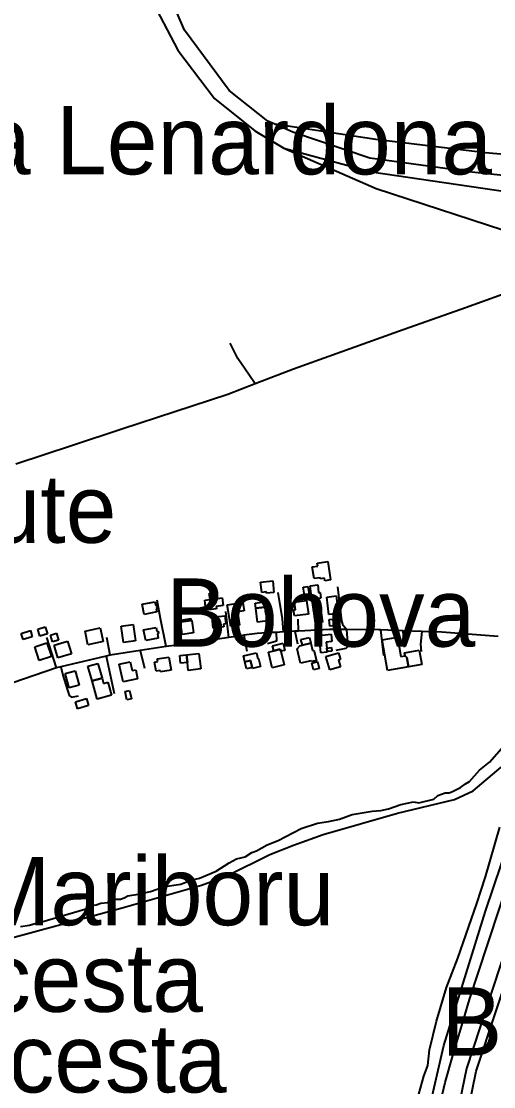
# Model space of a CAD drawing. Extents: x -8864 to 13231, y -7697 to 8949.
# Drawn here: x -3118 to -2688, y 2850 to 3819 of the extents above; entities that cross this region are included whole.
import ezdxf

# ---------------------------------------------------------------- set-up
doc = ezdxf.new("R2010")
doc.units = 0
for name, color, linetype in [('OSM_BUILDING_BARN', 9, 'CONTINUOUS'), ('OSM_BUILDING_GARAGE', 9, 'CONTINUOUS'), ('OSM_BUILDING_HOUSE', 9, 'CONTINUOUS'), ('OSM_BUILDING_ROOF', 9, 'CONTINUOUS'), ('OSM_BUILDING_YES', 9, 'CONTINUOUS'), ('OSM_HIGHWAY_PROPOSED', 8, 'CONTINUOUS'), ('OSM_HIGHWAY_RESIDENTIAL', 8, 'CONTINUOUS'), ('OSM_HIGHWAY_SECONDARY', 8, 'CONTINUOUS'), ('OSM_HIGHWAY_SERVICE', 8, 'CONTINUOUS'), ('OSM_HIGHWAY_TRACK', 8, 'CONTINUOUS'), ('OSM_HIGHWAY_UNCLASSIFIED', 8, 'CONTINUOUS'), ('OSM_LABELS', 8, 'CONTINUOUS'), ('OSM_WATERWAY_STREAM', 4, 'CONTINUOUS')]:
    doc.layers.add(name, color=color, linetype=linetype)

msp = doc.modelspace()

# ---------------------------------------------------------------- linework, layer by layer
at = {"layer": 'OSM_BUILDING_BARN'}
for p, q in [((-2951.32498, 3292.237149), (-2946.439834, 3292.848721)), ((-2950.191748, 3283.141404), (-2951.32498, 3292.237149)), ((-2946.439834, 3292.848721), (-2945.306602, 3283.741857)), ((-2905.475051, 3289.657427), (-2899.586842, 3290.380194)), ((-2904.885465, 3284.920523), (-2905.475051, 3289.657427)), ((-2896.692508, 3285.932397), (-2904.885465, 3284.920523)), ((-2899.732325, 3291.55886), (-2894.586842, 3292.192671)), ((-2899.586842, 3290.380194), (-2899.732325, 3291.55886)), ((-2893.85943, 3286.288221), (-2896.692508, 3285.932397)), ((-2894.586842, 3292.192671), (-2893.85943, 3286.288221)), ((-2945.306602, 3283.741857), (-2950.191748, 3283.141404))]:
    msp.add_line(p, q, dxfattribs=at)
at = {"layer": 'OSM_BUILDING_GARAGE'}
for p, q in [((-3103.170326, 3265.872832), (-3096.462821, 3267.974416)), ((-3101.202485, 3259.634797), (-3103.170326, 3265.872832)), ((-3096.462821, 3267.974416), (-3094.49498, 3261.736381)), ((-2837.894646, 3274.735068), (-2831.730786, 3275.090891)), ((-2837.534768, 3268.508152), (-2837.894646, 3274.735068)), ((-2831.370908, 3268.875095), (-2837.534768, 3268.508152)), ((-2831.730786, 3275.090891), (-2831.370908, 3268.875095)), ((-3094.49498, 3261.736381), (-3101.202485, 3259.634797)), ((-3091.69253, 3260.524356), (-3086.095286, 3262.158921)), ((-3089.854857, 3254.275201), (-3091.69253, 3260.524356)), ((-3086.095286, 3262.158921), (-3084.257613, 3255.920886)), ((-2863.7752, 3256.532458), (-2856.087603, 3258.433891)), ((-2862.450544, 3251.195102), (-2863.7752, 3256.532458)), ((-2856.087603, 3258.433891), (-2854.762948, 3253.096535)), ((-3084.257613, 3255.920886), (-3089.854857, 3254.275201)), ((-2889.548556, 3250.772561), (-2879.900776, 3253.063176)), ((-2888.445953, 3246.146852), (-2889.548556, 3250.772561)), ((-2882.534773, 3247.547908), (-2888.445953, 3246.146852)), ((-2882.098326, 3245.713192), (-2882.534773, 3247.547908)), ((-2878.361725, 3246.602751), (-2882.098326, 3245.713192)), ((-2879.900776, 3253.063176), (-2878.361725, 3246.602751)), ((-2854.762948, 3253.096535), (-2862.450544, 3251.195102)), ((-2853.913024, 3235.082957), (-2848.576117, 3236.406176)), ((-2852.373973, 3228.856041), (-2853.913024, 3235.082957)), ((-2847.037066, 3230.179261), (-2852.373973, 3228.856041)), ((-2848.576117, 3236.406176), (-2847.037066, 3230.179261))]:
    msp.add_line(p, q, dxfattribs=at)
at = {"layer": 'OSM_BUILDING_HOUSE'}
for p, q in [((-2848.890053, 3326.018168), (-2839.34947, 3327.50818)), ((-2848.461262, 3323.282773), (-2848.890053, 3326.018168)), ((-2839.34947, 3327.50818), (-2836.72313, 3310.684387)), ((-2853.400007, 3322.515528), (-2848.461262, 3323.282773)), ((-2851.730788, 3311.818576), (-2853.400007, 3322.515528)), ((-2900.383167, 3308.705118), (-2889.441359, 3309.883784)), ((-2899.36479, 3299.320266), (-2900.383167, 3308.705118)), ((-2889.441359, 3309.883784), (-2888.292814, 3299.23131)), ((-2846.064631, 3312.708135), (-2851.730788, 3311.818576)), ((-2845.888521, 3311.551708), (-2846.064631, 3312.708135)), ((-2842.251461, 3312.118802), (-2845.888521, 3311.551708)), ((-2841.906897, 3309.872664), (-2842.251461, 3312.118802)), ((-2836.72313, 3310.684387), (-2841.906897, 3309.872664)), ((-2895.061574, 3299.787285), (-2899.36479, 3299.320266)), ((-2894.923748, 3298.508543), (-2895.061574, 3299.787285)), ((-2888.292814, 3299.23131), (-2894.923748, 3298.508543)), ((-2840.260649, 3295.105978), (-2831.677187, 3296.206808)), ((-2838.200924, 3279.093909), (-2840.260649, 3295.105978)), ((-2831.677187, 3296.206808), (-2829.62512, 3280.194739)), ((-3008.155001, 3288.645553), (-2996.547037, 3290.802735)), ((-3006.424526, 3279.338538), (-3008.155001, 3288.645553)), ((-2996.547037, 3290.802735), (-2995.896194, 3287.288975)), ((-2995.896194, 3287.288975), (-2994.962044, 3287.455767)), ((-2994.962044, 3287.455767), (-2994.494969, 3284.942762)), ((-2930.727734, 3288.022861), (-2916.646569, 3290.213401)), ((-2927.641976, 3268.219045), (-2930.727734, 3288.022861)), ((-2916.646569, 3290.213401), (-2915.475052, 3282.685505)), ((-2904.885465, 3284.920523), (-2896.692508, 3285.932397)), ((-2896.692508, 3285.932397), (-2895.957439, 3279.994588)), ((-2869.839519, 3290.446911), (-2858.530176, 3291.903564)), ((-2869.755292, 3289.824219), (-2869.839519, 3290.446911)), ((-2868.935997, 3283.45275), (-2869.755292, 3289.824219)), ((-2858.530176, 3291.903564), (-2856.945184, 3279.605405)), ((-2853.300467, 3290.180043), (-2846.7997, 3291.102961)), ((-2850.628185, 3271.39922), (-2853.300467, 3290.180043)), ((-2846.7997, 3291.102961), (-2844.127418, 3272.322138)), ((-2994.816562, 3281.495719), (-3006.424526, 3279.338538)), ((-2994.494969, 3284.942762), (-2995.429119, 3284.77597)), ((-2995.429119, 3284.77597), (-2994.816562, 3281.495719)), ((-2944.586847, 3276.792174), (-2932.932941, 3278.070915)), ((-2943.484244, 3266.806869), (-2944.586847, 3276.792174)), ((-2932.932941, 3278.070915), (-2932.105988, 3270.587497)), ((-2915.475052, 3282.685505), (-2921.531715, 3281.740348)), ((-2921.531715, 3281.740348), (-2919.617472, 3269.464428)), ((-2903.315786, 3272.222062), (-2904.885465, 3284.920523)), ((-2895.957439, 3279.994588), (-2895.007975, 3280.116902)), ((-2895.007975, 3280.116902), (-2894.173366, 3273.356251)), ((-2870.360193, 3283.274838), (-2868.935997, 3283.45275)), ((-2869.678723, 3277.97084), (-2870.360193, 3283.274838)), ((-2856.945184, 3279.605405), (-2869.678723, 3277.97084)), ((-2829.62512, 3280.194739), (-2838.200924, 3279.093909)), ((-3060.214731, 3264.004757), (-3046.455159, 3266.940303)), ((-3046.455159, 3266.940303), (-3043.828818, 3254.597666)), ((-3027.251481, 3268.730542), (-3016.363272, 3270.231673)), ((-3025.199414, 3253.85266), (-3027.251481, 3268.730542)), ((-3016.363272, 3270.231673), (-3014.311204, 3255.353792)), ((-3006.868631, 3265.339096), (-2995.467404, 3267.496278)), ((-2995.467404, 3267.496278), (-2994.793591, 3263.93804)), ((-2973.438305, 3272.344377), (-2972.848719, 3272.444452)), ((-2971.715487, 3260.935777), (-2973.438305, 3272.344377)), ((-2972.848719, 3272.444452), (-2963.637385, 3273.745433)), ((-2963.637385, 3273.745433), (-2963.109055, 3273.834389)), ((-2963.109055, 3273.834389), (-2961.424521, 3262.492506)), ((-2933.913033, 3267.852102), (-2943.484244, 3266.806869)), ((-2932.105988, 3270.587497), (-2934.196341, 3270.353988)), ((-2934.196341, 3270.353988), (-2933.913033, 3267.852102)), ((-2919.617472, 3269.464428), (-2927.641976, 3268.219045)), ((-2894.173366, 3273.356251), (-2903.315786, 3272.222062)), ((-2844.127418, 3272.322138), (-2850.628185, 3271.39922)), ((-3057.588391, 3251.67324), (-3060.214731, 3264.004757)), ((-3005.015644, 3255.565062), (-3006.868631, 3265.339096)), ((-2993.622075, 3257.722244), (-3005.015644, 3255.565062)), ((-2994.793591, 3263.93804), (-2993.790528, 3264.127072)), ((-2993.346424, 3261.814217), (-2994.357144, 3261.625186)), ((-2994.357144, 3261.625186), (-2993.622075, 3257.722244)), ((-2993.790528, 3264.127072), (-2993.346424, 3261.814217)), ((-2961.424521, 3262.492506), (-2971.715487, 3260.935777)), ((-2789.83951, 3256.209993), (-2775.949769, 3258.611803)), ((-2785.007963, 3228.288947), (-2789.83951, 3256.209993)), ((-2775.949769, 3258.611803), (-2772.894639, 3240.93181)), ((-3105.91152, 3249.894121), (-3094.862515, 3253.552434)), ((-3101.799728, 3237.484767), (-3105.91152, 3249.894121)), ((-3094.862515, 3253.552434), (-3090.758379, 3241.131961)), ((-3088.400033, 3251.284058), (-3076.026372, 3254.975729)), ((-3084.992682, 3239.886578), (-3088.400033, 3251.284058)), ((-3076.026372, 3254.975729), (-3072.619021, 3243.578249)), ((-3043.828818, 3254.597666), (-3057.588391, 3251.67324)), ((-3014.311204, 3255.353792), (-3025.199414, 3253.85266)), ((-2888.445953, 3246.146852), (-2882.534773, 3247.547908)), ((-2882.534773, 3247.547908), (-2882.098326, 3245.713192)), ((-2867.259121, 3248.070524), (-2864.724664, 3250.628008)), ((-2863.981938, 3234.827208), (-2867.259121, 3248.070524)), ((-2864.724664, 3250.628008), (-2862.450544, 3251.195102)), ((-2862.450544, 3251.195102), (-2854.762948, 3253.096535)), ((-2854.762948, 3253.096535), (-2853.147327, 3246.558273)), ((-2853.147327, 3246.558273), (-2851.906898, 3246.869619)), ((-2851.906898, 3246.869619), (-2849.571523, 3237.440289)), ((-2769.357119, 3244.44557), (-2755.995709, 3246.758424)), ((-2755.995709, 3246.758424), (-2753.736903, 3233.69302)), ((-3090.758379, 3241.131961), (-3101.799728, 3237.484767)), ((-3072.619021, 3243.578249), (-3084.992682, 3239.886578)), ((-2994.471998, 3238.774628), (-2983.95898, 3240.542628)), ((-2994.058522, 3236.32834), (-2994.471998, 3238.774628)), ((-2983.95898, 3240.542628), (-2981.945198, 3228.555815)), ((-2967.89466, 3242.555256), (-2956.524062, 3243.878476)), ((-2967.098335, 3235.683409), (-2967.89466, 3242.555256)), ((-2956.524062, 3243.878476), (-2954.88547, 3229.712242)), ((-2893.193274, 3245.023783), (-2888.445953, 3246.146852)), ((-2889.801236, 3230.757474), (-2893.193274, 3245.023783)), ((-2882.098326, 3245.713192), (-2879.142736, 3233.281599)), ((-2854.318844, 3237.20678), (-2863.981938, 3234.827208)), ((-2854.104448, 3236.31722), (-2854.318844, 3237.20678)), ((-2849.571523, 3237.440289), (-2854.104448, 3236.31722)), ((-2841.079945, 3241.020766), (-2829.609806, 3244.389972)), ((-2837.481169, 3228.811563), (-2841.079945, 3241.020766)), ((-2829.609806, 3244.389972), (-2827.802761, 3238.252012)), ((-2827.802761, 3238.252012), (-2829.441352, 3237.762755)), ((-2829.441352, 3237.762755), (-2827.649622, 3231.702631)), ((-2772.894639, 3240.93181), (-2768.867073, 3241.632338)), ((-2768.867073, 3241.632338), (-2769.357119, 3244.44557)), ((-2767.243796, 3240.042251), (-2768.867073, 3241.632338)), ((-2768.867073, 3241.632338), (-2767.243796, 3240.042251)), ((-2765.766001, 3231.613675), (-2767.243796, 3240.042251)), ((-2767.243796, 3240.042251), (-2765.766001, 3231.613675)), ((-3078.285177, 3225.575791), (-3069.303553, 3228.088796)), ((-3069.303553, 3228.088796), (-3065.651179, 3215.045631)), ((-3057.580734, 3232.136291), (-3048.415343, 3234.704894)), ((-3053.821163, 3218.737303), (-3057.580734, 3232.136291)), ((-3048.415343, 3234.704894), (-3044.648114, 3221.305905)), ((-3028.99727, 3234.037725), (-3019.050868, 3236.250504)), ((-3025.406152, 3217.881102), (-3028.99727, 3234.037725)), ((-3019.050868, 3236.250504), (-3017.243823, 3228.133274)), ((-3017.243823, 3228.133274), (-3014.104466, 3228.822682)), ((-3014.104466, 3228.822682), (-3012.312735, 3220.783289)), ((-2996.991141, 3235.839082), (-2994.058522, 3236.32834)), ((-2995.612887, 3227.621777), (-2996.991141, 3235.839082)), ((-2991.730804, 3228.266708), (-2995.612887, 3227.621777)), ((-2991.508751, 3226.943488), (-2991.730804, 3228.266708)), ((-2981.945198, 3228.555815), (-2991.508751, 3226.943488)), ((-2966.256069, 3228.400142), (-2967.098335, 3235.683409)), ((-2954.88547, 3229.712242), (-2966.256069, 3228.400142)), ((-2879.142736, 3233.281599), (-2889.801236, 3230.757474)), ((-2827.649622, 3231.702631), (-2837.481169, 3228.811563)), ((-2765.766001, 3231.613675), (-2785.007963, 3228.288947)), ((-2753.736903, 3233.69302), (-2765.766001, 3231.613675)), ((-3074.64046, 3212.543745), (-3078.285177, 3225.575791)), ((-3044.648114, 3221.305905), (-3053.821163, 3218.737303)), ((-3012.312735, 3220.783289), (-3025.406152, 3217.881102)), ((-3065.651179, 3215.045631), (-3074.64046, 3212.543745))]:
    msp.add_line(p, q, dxfattribs=at)
at = {"layer": 'OSM_BUILDING_ROOF'}
for p, q in [((-2840.222364, 3248.670977), (-2835.942119, 3249.126876)), ((-2839.885458, 3245.513041), (-2840.222364, 3248.670977)), ((-2835.942119, 3249.126876), (-2835.605212, 3245.96894)), ((-2835.605212, 3245.96894), (-2839.885458, 3245.513041))]:
    msp.add_line(p, q, dxfattribs=at)
at = {"layer": 'OSM_BUILDING_YES'}
for p, q in [((-2861.585307, 3303.934855), (-2857.458201, 3304.546427)), ((-2857.458201, 3304.546427), (-2856.378568, 3297.363235)), ((-2855.298936, 3305.36927), (-2848.499547, 3306.147634)), ((-2853.913024, 3293.204545), (-2855.298936, 3305.36927)), ((-2848.499547, 3306.147634), (-2847.703223, 3299.131235)), ((-2947.121304, 3298.319512), (-2942.841058, 3298.853247)), ((-2946.439834, 3292.848721), (-2947.121304, 3298.319512)), ((-2942.841058, 3298.853247), (-2942.159588, 3293.382457)), ((-2860.505674, 3296.751663), (-2861.585307, 3303.934855)), ((-2856.378568, 3297.363235), (-2860.505674, 3296.751663)), ((-2847.703223, 3299.131235), (-2846.217771, 3299.298027)), ((-2846.217771, 3299.298027), (-2845.635841, 3294.149702)), ((-2942.159588, 3293.382457), (-2946.439834, 3292.848721)), ((-2946.439834, 3292.848721), (-2942.159588, 3293.382457)), ((-2945.306602, 3283.741857), (-2946.439834, 3292.848721)), ((-2942.159588, 3293.382457), (-2935.291287, 3294.238658)), ((-2934.441364, 3287.366811), (-2940.94213, 3286.555088)), ((-2940.94213, 3286.555088), (-2940.666479, 3284.32007)), ((-2935.291287, 3294.238658), (-2934.441364, 3287.366811)), ((-2873.782858, 3289.312723), (-2869.755292, 3289.824219)), ((-2872.963562, 3282.941253), (-2873.782858, 3289.312723)), ((-2869.755292, 3289.824219), (-2868.935997, 3283.45275)), ((-2845.635841, 3294.149702), (-2853.913024, 3293.204545)), ((-2973.086085, 3274.101257), (-2963.859438, 3275.424476)), ((-2963.859438, 3275.424476), (-2963.637385, 3273.745433)), ((-2940.666479, 3284.32007), (-2945.306602, 3283.741857)), ((-2870.360193, 3283.274838), (-2872.963562, 3282.941253)), ((-2868.935997, 3283.45275), (-2870.360193, 3283.274838)), ((-2972.848719, 3272.444452), (-2973.086085, 3274.101257)), ((-2963.637385, 3273.745433), (-2972.848719, 3272.444452)), ((-3118.185641, 3262.058846), (-3109.862516, 3264.527373)), ((-3116.501108, 3256.376785), (-3118.185641, 3262.058846)), ((-3108.177983, 3258.845313), (-3116.501108, 3256.376785)), ((-3109.862516, 3264.527373), (-3108.177983, 3258.845313)), ((-2847.251461, 3260.21301), (-2836.370909, 3261.369437)), ((-2845.566928, 3244.323255), (-2847.251461, 3260.21301)), ((-2836.370909, 3261.369437), (-2835.658811, 3254.697742)), ((-2835.658811, 3254.697742), (-2840.804294, 3254.152887)), ((-2840.804294, 3254.152887), (-2840.222364, 3248.670977)), ((-2840.222364, 3248.670977), (-2839.885458, 3245.513041)), ((-2974.089148, 3241.843608), (-2967.89466, 3242.555256)), ((-2973.292823, 3234.960642), (-2974.089148, 3241.843608)), ((-2967.89466, 3242.555256), (-2967.098335, 3235.683409)), ((-2916.079953, 3241.632338), (-2904.234622, 3244.456689)), ((-2914.801239, 3236.261623), (-2916.079953, 3241.632338)), ((-2914.801239, 3236.261623), (-2909.533245, 3237.518126)), ((-2909.533245, 3237.518126), (-2914.801239, 3236.261623)), ((-2909.533245, 3237.518126), (-2907.971223, 3230.979864)), ((-2907.971223, 3230.979864), (-2909.533245, 3237.518126)), ((-2904.234622, 3244.456689), (-2902.917624, 3238.95254)), ((-2902.917624, 3238.95254), (-2902.205526, 3239.119333)), ((-2902.205526, 3239.119333), (-2900.490365, 3231.93614)), ((-2839.824202, 3244.934827), (-2845.566928, 3244.323255)), ((-2839.885458, 3245.513041), (-2839.824202, 3244.934827)), ((-2967.098335, 3235.683409), (-2973.292823, 3234.960642)), ((-2913.239218, 3229.723361), (-2914.801239, 3236.261623)), ((-2907.971223, 3230.979864), (-2913.239218, 3229.723361)), ((-2907.779799, 3230.19038), (-2907.971223, 3230.979864)), ((-2900.490365, 3231.93614), (-2907.779799, 3230.19038)), ((-3053.821163, 3218.737303), (-3044.648114, 3221.305905)), ((-3049.158069, 3202.158139), (-3053.821163, 3218.737303)), ((-3044.648114, 3221.305905), (-3043.308145, 3216.535643)), ((-3043.308145, 3216.535643), (-3039.456689, 3217.625353)), ((-3039.456689, 3217.625353), (-3036.141222, 3205.816452)), ((-3023.813502, 3209.1523), (-3019.609826, 3210.075218)), ((-3022.167254, 3201.713359), (-3023.813502, 3209.1523)), ((-3019.609826, 3210.075218), (-3017.971235, 3202.636277)), ((-3068.974304, 3199.667373), (-3058.966646, 3202.892026)), ((-3066.952864, 3193.307023), (-3068.974304, 3199.667373)), ((-3058.966646, 3202.892026), (-3056.922235, 3196.531676)), ((-3036.141222, 3205.816452), (-3049.158069, 3202.158139)), ((-3017.971235, 3202.636277), (-3022.167254, 3201.713359)), ((-3056.922235, 3196.531676), (-3066.952864, 3193.307023))]:
    msp.add_line(p, q, dxfattribs=at)
at = {"layer": 'OSM_HIGHWAY_PROPOSED'}
for p, q in [((-2969.747646, 3810.694614), (-2988.568475, 3854.483176)), ((-3002.381647, 3843.474878), (-2975.635855, 3792.59208)), ((-2929.173369, 3755.942232), (-2969.747646, 3810.694614)), ((-2975.635855, 3792.59208), (-2942.373983, 3748.481053)), ((-2893.752232, 3727.843274), (-2929.173369, 3755.942232)), ((-2942.373983, 3748.481053), (-2905.536307, 3719.125592)), ((-2887.351006, 3725.074521), (-2893.752232, 3727.843274)), ((-2870.965093, 3717.991404), (-2887.351006, 3725.074521)), ((-2795.628179, 3711.364186), (-2887.351006, 3725.074521)), ((-2905.536307, 3719.125592), (-2879.188678, 3703.324793)), ((-2800.949772, 3694.306884), (-2870.965093, 3717.991404)), ((-2879.188678, 3703.324793), (-2799.517919, 3681.775216)), ((-2879.188678, 3703.324793), (-2795.39847, 3666.56375)), ((-2695.827249, 3699.021549), (-2795.628179, 3711.364186)), ((-2708.12434, 3681.68626), (-2800.949772, 3694.306884)), ((-2621.66185, 3692.43881), (-2695.827249, 3699.021549)), ((-2799.517919, 3681.775216), (-2653.101364, 3660.359073)), ((-2648.154962, 3675.003445), (-2708.12434, 3681.68626)), ((-2795.39847, 3666.56375), (-2625.658788, 3611.222035))]:
    msp.add_line(p, q, dxfattribs=at)
at = {"layer": 'OSM_HIGHWAY_RESIDENTIAL'}
for p, q in [((-2929.211654, 3258.389413), (-2951.638915, 3254.95349)), ((-2918.522526, 3259.912784), (-2929.211654, 3258.389413)), ((-2915.574593, 3260.335325), (-2918.522526, 3259.912784)), ((-2903.599094, 3262.047727), (-2915.574593, 3260.335325)), ((-2891.15652, 3262.714896), (-2903.599094, 3262.047727)), ((-2886.416856, 3262.970644), (-2891.15652, 3262.714896)), ((-2879.563869, 3263.337588), (-2886.416856, 3262.970644)), ((-2869.288217, 3263.904682), (-2879.563869, 3263.337588)), ((-2866.026349, 3264.082594), (-2869.288217, 3263.904682)), ((-2837.611338, 3265.650442), (-2866.026349, 3264.082594)), ((-2822.228488, 3265.517008), (-2837.611338, 3265.650442)), ((-2792.710874, 3265.26126), (-2822.228488, 3265.517008)), ((-2791.470445, 3265.216782), (-2792.710874, 3265.26126)), ((-2771.033995, 3264.416178), (-2791.470445, 3265.216782)), ((-2753.706275, 3263.737889), (-2771.033995, 3264.416178)), ((-2735.528631, 3263.026242), (-2753.706275, 3263.737889)), ((-2684.272883, 3259.34569), (-2735.528631, 3263.026242)), ((-3010.130499, 3246.591632), (-3037.473534, 3242.099357)), ((-2986.508751, 3249.960838), (-3010.130499, 3246.591632)), ((-2976.233099, 3251.428611), (-2986.508751, 3249.960838)), ((-2975.260664, 3251.573164), (-2976.233099, 3251.428611)), ((-2951.638915, 3254.95349), (-2975.260664, 3251.573164)), ((-3040.926827, 3241.421068), (-3082.190232, 3231.647034)), ((-3037.473534, 3242.099357), (-3040.926827, 3241.421068)), ((-3086.164198, 3230.701877), (-3136.677221, 3213.522261)), ((-3082.190232, 3231.647034), (-3086.164198, 3230.701877))]:
    msp.add_line(p, q, dxfattribs=at)
at = {"layer": 'OSM_HIGHWAY_SECONDARY'}
for p, q in [((-2676.623571, 2977.2664), (-2713.032457, 2866.13819)), ((-2704.403054, 2863.769738), (-2667.978854, 2973.741521)), ((-2713.032457, 2866.13819), (-2731.11056, 2780.973996)), ((-2721.684832, 2779.450625), (-2704.403054, 2863.769738))]:
    msp.add_line(p, q, dxfattribs=at)
at = {"layer": 'OSM_HIGHWAY_SERVICE'}
for p, q in [((-2826.585303, 3273.567521), (-2830.145793, 3304.50195)), ((-2880.574589, 3275.34664), (-2884.426044, 3299.164593)), ((-2991.38624, 3275.646866), (-2994.510283, 3292.103715)), ((-2986.508751, 3249.960838), (-2991.38624, 3275.646866)), ((-2929.211654, 3258.389413), (-2932.083017, 3282.073933)), ((-2891.15652, 3262.714896), (-2891.937531, 3284.042083)), ((-2879.563869, 3263.337588), (-2880.574589, 3275.34664)), ((-2866.026349, 3264.082594), (-2866.133546, 3274.857382)), ((-2825.398473, 3269.219799), (-2826.585303, 3273.567521)), ((-2822.228488, 3265.517008), (-2825.398473, 3269.219799)), ((-3086.164198, 3230.701877), (-3094.82423, 3258.155904)), ((-3037.473534, 3242.099357), (-3040.444438, 3258.155904)), ((-2975.260664, 3251.573164), (-2978.246882, 3263.771248)), ((-2915.574593, 3260.335325), (-2913.101392, 3245.902223)), ((-2886.416856, 3262.970644), (-2886.011037, 3254.997968)), ((-2869.288217, 3263.904682), (-2866.83033, 3252.429365)), ((-2822.228488, 3265.517008), (-2821.148855, 3250.249945)), ((-2791.470445, 3265.216782), (-2788.645023, 3242.010401)), ((-2771.033995, 3264.416178), (-2769.732311, 3249.460461)), ((-2753.706275, 3263.737889), (-2754.808879, 3252.32929)), ((-3010.130499, 3246.591632), (-3006.240759, 3230.290455)), ((-2886.011037, 3254.997968), (-2894.21165, 3252.618397)), ((-2822.733848, 3248.370751), (-2831.92221, 3246.491556)), ((-2821.148855, 3250.249945), (-2822.733848, 3248.370751)), ((-2754.808879, 3252.32929), (-2754.211635, 3245.412965)), ((-3040.926827, 3241.421068), (-3033.82116, 3207.362062)), ((-3082.190232, 3231.647034), (-3080.390844, 3224.06354)), ((-3080.390844, 3224.06354), (-3074.655774, 3205.582943)), ((-3074.655774, 3205.582943), (-3072.481195, 3204.10405)), ((-3072.481195, 3204.10405), (-3066.25608, 3205.193761))]:
    msp.add_line(p, q, dxfattribs=at)
at = {"layer": 'OSM_HIGHWAY_TRACK'}
for p, q in [((-2661.79968, 3576.940639), (-2713.85941, 3558.259892)), ((-2713.85941, 3558.259892), (-2774.96202, 3536.765912)), ((-2774.96202, 3536.765912), (-2870.612873, 3502.506755)), ((-2921.217779, 3512.013922), (-2928.093737, 3526.08008)), ((-2911.148865, 3497.547462), (-2921.217779, 3512.013922)), ((-2870.612873, 3502.506755), (-2905.398482, 3489.02993)), ((-2905.398482, 3489.02993), (-2930.145804, 3479.378211)), ((-2905.398482, 3489.02993), (-2911.148865, 3497.547462)), ((-2930.145804, 3479.378211), (-3026.62361, 3447.921166)), ((-3026.62361, 3447.921166), (-3071.677214, 3433.021046)), ((-3071.677214, 3433.021046), (-3123.06313, 3416.019341)), ((-2707.075336, 3118.884258), (-2681.531688, 3140.489433)), ((-2775.834915, 3098.591184), (-2724.104434, 3110.811507)), ((-2724.104434, 3110.811507), (-2707.075336, 3118.884258)), ((-2843.507204, 3079.17655), (-2775.834915, 3098.591184)), ((-2695.765993, 3040.703106), (-2682.641949, 3085.681453)), ((-2870.574588, 3069.358038), (-2843.507204, 3079.17655)), ((-2891.968159, 3060.851626), (-2870.574588, 3069.358038)), ((-2931.263722, 3041.425873), (-2891.968159, 3060.851626)), ((-3026.439843, 3012.415116), (-2954.181029, 3033.141851)), ((-2954.181029, 3033.141851), (-2931.263722, 3041.425873)), ((-2703.637357, 3016.451492), (-2695.765993, 3040.703106)), ((-2720.949763, 2966.491612), (-2703.637357, 3016.451492)), ((-3131.439854, 2984.04929), (-3026.439843, 3012.415116)), ((-2731.317299, 2940.00498), (-2720.949763, 2966.491612)), ((-2740.237667, 2909.448614), (-2731.317299, 2940.00498)), ((-2746.792032, 2883.095417), (-2740.237667, 2909.448614)), ((-2748.239199, 2868.940302), (-2746.792032, 2883.095417)), ((-2752.044713, 2859.366419), (-2748.239199, 2868.940302)), ((-2756.501069, 2842.842853), (-2752.044713, 2859.366419))]:
    msp.add_line(p, q, dxfattribs=at)
at = {"layer": 'OSM_HIGHWAY_UNCLASSIFIED'}
for p, q in [((-2695.765993, 3009.335017), (-2674.203969, 3072.960754)), ((-2733.767529, 2887.298585), (-2695.765993, 3009.335017)), ((-2749.380088, 2819.547516), (-2733.767529, 2887.298585))]:
    msp.add_line(p, q, dxfattribs=at)
at = {"layer": 'OSM_WATERWAY_STREAM'}
for p, q in [((-2692.082991, 3144.992827), (-2670.314229, 3169.889371)), ((-2701.141185, 3137.47605), (-2692.082991, 3144.992827)), ((-2710.429088, 3127.1794), (-2701.141185, 3137.47605)), ((-2725.93445, 3118.306045), (-2718.445934, 3121.764207)), ((-2718.445934, 3121.764207), (-2713.905352, 3125.088935)), ((-2713.905352, 3125.088935), (-2710.429088, 3127.1794)), ((-2756.562324, 3107.987156), (-2742.795095, 3111.234048)), ((-2742.795095, 3111.234048), (-2739.096779, 3114.592134)), ((-2739.096779, 3114.592134), (-2732.343332, 3117.071781)), ((-2732.343332, 3117.071781), (-2728.958952, 3117.060662)), ((-2728.958952, 3117.060662), (-2725.93445, 3118.306045)), ((-2791.118224, 3100.904039), (-2783.92833, 3102.549724)), ((-2783.92833, 3102.549724), (-2772.833383, 3106.497144)), ((-2772.833383, 3106.497144), (-2761.301988, 3108.709923)), ((-2761.301988, 3108.709923), (-2756.562324, 3107.987156)), ((-2838.599087, 3090.863137), (-2828.637371, 3092.953602)), ((-2828.637371, 3092.953602), (-2817.021749, 3097.334682)), ((-2817.021749, 3097.334682), (-2798.997245, 3100.292467)), ((-2798.997245, 3100.292467), (-2791.118224, 3100.904039)), ((-2884.533242, 3073.69464), (-2863.660345, 3084.480548)), ((-2863.660345, 3084.480548), (-2848.637373, 3089.362005)), ((-2848.637373, 3089.362005), (-2838.599087, 3090.863137)), ((-2894.380104, 3069.847296), (-2884.533242, 3073.69464)), ((-2914.548559, 3058.827879), (-2908.48424, 3062.786418)), ((-2908.48424, 3062.786418), (-2904.203994, 3064.254191)), ((-2904.203994, 3064.254191), (-2894.380104, 3069.847296)), ((-2940.750706, 3045.795833), (-2928.997259, 3053.423805)), ((-2928.997259, 3053.423805), (-2922.220842, 3057.104357)), ((-2922.220842, 3057.104357), (-2914.548559, 3058.827879)), ((-2956.026359, 3039.346527), (-2940.750706, 3045.795833)), ((-2693.591414, 2979.768286), (-2672.228471, 3044.99523)), ((-2987.680267, 3031.674078), (-2973.017172, 3033.853498)), ((-2973.017172, 3033.853498), (-2963.943664, 3037.667484)), ((-2963.943664, 3037.667484), (-2956.026359, 3039.346527)), ((-3024.655769, 3021.366308), (-3021.370929, 3023.456772)), ((-3021.370929, 3023.456772), (-3011.952858, 3024.702156)), ((-3011.952858, 3024.702156), (-3000.704771, 3027.381953)), ((-3000.704771, 3027.381953), (-2987.680267, 3031.674078)), ((-3060.26833, 3011.125255), (-3053.537855, 3014.52782)), ((-3053.537855, 3014.52782), (-3050.03862, 3015.083794)), ((-3050.03862, 3015.083794), (-3045.735404, 3016.785077)), ((-3045.735404, 3016.785077), (-3039.533259, 3017.229857)), ((-3039.533259, 3017.229857), (-3036.317332, 3019.498233)), ((-3036.317332, 3019.498233), (-3032.580731, 3020.365553)), ((-3032.580731, 3020.365553), (-3027.948265, 3020.254359)), ((-3027.948265, 3020.254359), (-3024.655769, 3021.366308)), ((-3099.625149, 2999.816731), (-3060.26833, 3011.125255)), ((-3118.936024, 2995.324456), (-3110.704783, 2996.747751)), ((-3110.704783, 2996.747751), (-3104.655778, 2998.382316)), ((-3104.655778, 2998.382316), (-3099.625149, 2999.816731)), ((-2710.444402, 2929.04116), (-2693.591414, 2979.768286)), ((-2715.398461, 2911.561318), (-2710.444402, 2929.04116)), ((-2725.406119, 2877.958211), (-2715.398461, 2911.561318)), ((-2732.435216, 2853.628761), (-2725.406119, 2877.958211)), ((-2739.020209, 2825.607639), (-2732.435216, 2853.628761))]:
    msp.add_line(p, q, dxfattribs=at)

# ---------------------------------------------------------------- texts
at = {"layer": 'OSM_LABELS'}
for s, p in [('Osnovna šola Staneta Lenardona Razvanje', (-3925.920118, 3679.536492)), ('Pot na Rute', (-3469.783814, 3344.390384)), ('Bohova', (-2986.431239, 3249.97191)), ('Botanični vrt Univerze v Mariboru', (-4055.267163, 2996.564897)), ('Hočka cesta', (-3409.305339, 2917.799636)), ('Bohovska cesta', (-2735.892366, 2878.077803)), ('Hočka cesta', (-3387.901573, 2844.479561))]:
    msp.add_text(s, height=62.042552, dxfattribs=at).set_placement(p)

doc.saveas('drawing.dxf')
